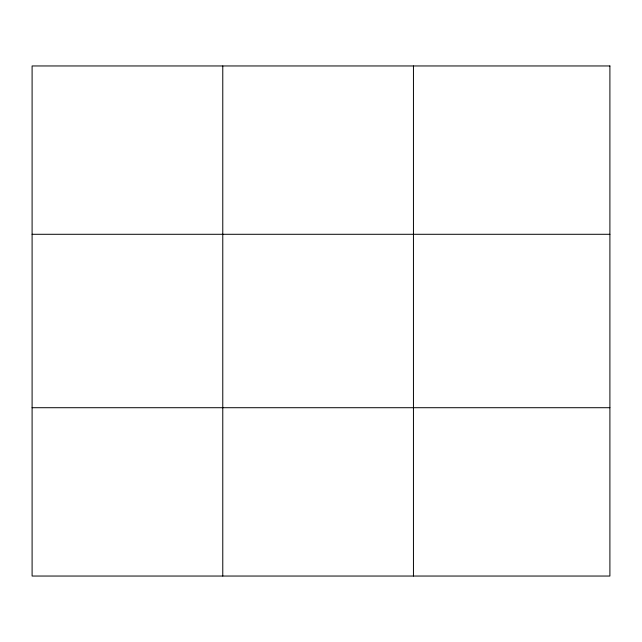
<?xml version="1.0" encoding="UTF-8"?>
<svg xmlns="http://www.w3.org/2000/svg" width="642" height="642" viewBox="0 0 642 642"><rect width="100%" height="100%" fill="white"/><g stroke="black" fill="none" stroke-linecap="round" stroke-linejoin="round"><path stroke-width="0.96" d="M222.774 576.043L222.774 65.957M413.448 576.043L413.448 65.957M32.1 234.29L609.9 234.29M32.1 407.71L609.9 407.71M609.9 65.957L609.9 576.043L32.1 576.043L32.1 65.957L609.9 65.957"/></g></svg>
